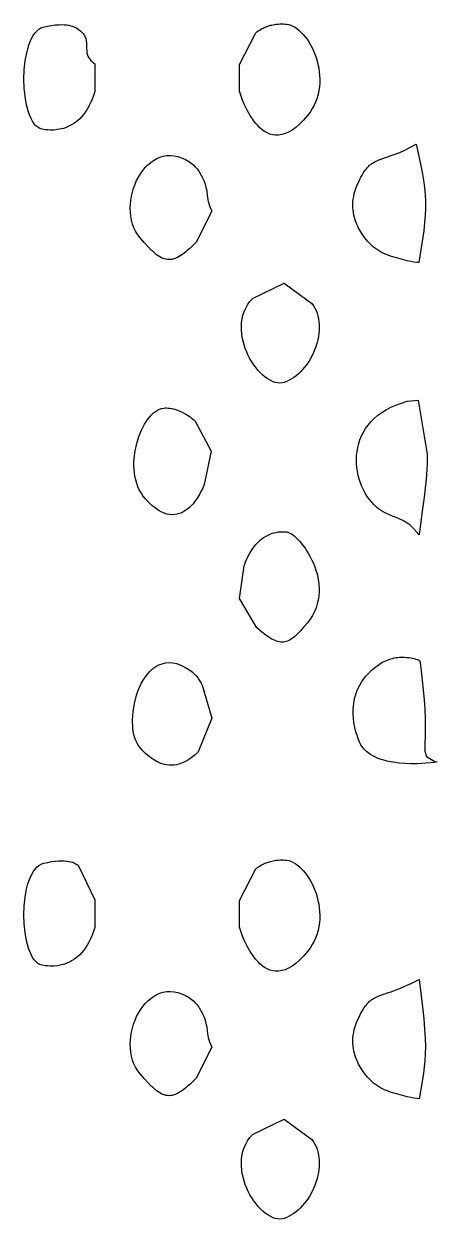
# Model space of a CAD drawing. Header units: millimetres. Extents: x 73 to 173, y -160 to -92.
# Drawn here: x 156.481 to 157.154, y -138.327 to -136.378 of the extents above; entities that cross this region are included whole.
import ezdxf

# ---------------------------------------------------------------- set-up
doc = ezdxf.new("R2010")
doc.units = ezdxf.units.MM
doc.layers.add('F.Silkscreen', color=41, linetype='CONTINUOUS', true_color=0xf2eda1)

msp = doc.modelspace()

# ---------------------------------------------------------------- linework, layer by layer
at = {"layer": 'F.Silkscreen', "linetype": 'CONTINUOUS'}
for p, q in [((156.526128, -136.380772), (156.53202, -136.380009)), ((156.53202, -136.380009), (156.537408, -136.379587)), ((156.537408, -136.379587), (156.542298, -136.379462)), ((156.542298, -136.379462), (156.54672, -136.37959)), ((156.54672, -136.37959), (156.550681, -136.37996)), ((156.550681, -136.37996), (156.554222, -136.380505)), ((156.554222, -136.380505), (156.557344, -136.381193)), ((156.88062, -136.381092), (156.882554, -136.380542)), ((156.882554, -136.380542), (156.884564, -136.380053)), ((156.884564, -136.380053), (156.886663, -136.37959)), ((156.886663, -136.37959), (156.888822, -136.379204)), ((156.888822, -136.379204), (156.891077, -136.378867)), ((156.891077, -136.378867), (156.893393, -136.3786)), ((156.893393, -136.3786), (156.895791, -136.378409)), ((156.895791, -136.378409), (156.898276, -136.378286)), ((156.898276, -136.378286), (156.900826, -136.378248)), ((156.900826, -136.378248), (156.903456, -136.378298)), ((156.903456, -136.378298), (156.90616, -136.378441)), ((156.90616, -136.378441), (156.908947, -136.378685)), ((156.908947, -136.378685), (156.912315, -136.379275)), ((156.912315, -136.379275), (156.91571, -136.380342)), ((156.91571, -136.380342), (156.91913, -136.381854)), ((156.493483, -136.402061), (156.49606, -136.397416)), ((156.49606, -136.397416), (156.498882, -136.393324)), ((156.498882, -136.393324), (156.501952, -136.389835)), ((156.501952, -136.389835), (156.505283, -136.387003)), ((156.505283, -136.387003), (156.508864, -136.384868)), ((156.508864, -136.384868), (156.512697, -136.3835)), ((156.512697, -136.3835), (156.519693, -136.38193)), ((156.519693, -136.38193), (156.526128, -136.380772)), ((156.557344, -136.381193), (156.560078, -136.381994)), ((156.560078, -136.381994), (156.562438, -136.382856)), ((156.562438, -136.382856), (156.564453, -136.383737)), ((156.564453, -136.383737), (156.567507, -136.385415)), ((156.567507, -136.385415), (156.569415, -136.38672)), ((156.569415, -136.38672), (156.571821, -136.388533)), ((156.571821, -136.388533), (156.573934, -136.390351)), ((156.573934, -136.390351), (156.575748, -136.392148)), ((156.575748, -136.392148), (156.577324, -136.393942)), ((156.577324, -136.393942), (156.578643, -136.395729)), ((156.578643, -136.395729), (156.579748, -136.39751)), ((156.579748, -136.39751), (156.580654, -136.399287)), ((156.580654, -136.399287), (156.581382, -136.401055)), ((156.832073, -136.444312), (156.85856, -136.392898)), ((156.85856, -136.392898), (156.860397, -136.391375)), ((156.860397, -136.391375), (156.861805, -136.390315)), ((156.861805, -136.390315), (156.863537, -136.389091)), ((156.863537, -136.389091), (156.865583, -136.387764)), ((156.865583, -136.387764), (156.86796, -136.386382)), ((156.86796, -136.386382), (156.87065, -136.384979)), ((156.87065, -136.384979), (156.872114, -136.384279)), ((156.872114, -136.384279), (156.873651, -136.383596)), ((156.873651, -136.383596), (156.875274, -136.382933)), ((156.875274, -136.382933), (156.876976, -136.382289)), ((156.876976, -136.382289), (156.878754, -136.381674)), ((156.878754, -136.381674), (156.88062, -136.381092)), ((156.91913, -136.381854), (156.922543, -136.383802)), ((156.922543, -136.383802), (156.925948, -136.386164)), ((156.925948, -136.386164), (156.929299, -136.388915)), ((156.929299, -136.388915), (156.932587, -136.392026)), ((156.932587, -136.392026), (156.935812, -136.395494)), ((156.935812, -136.395494), (156.938932, -136.399276)), ((156.938932, -136.399276), (156.941948, -136.40337)), ((156.485655, -136.425152), (156.487244, -136.418805)), ((156.487244, -136.418805), (156.489082, -136.412802)), ((156.489082, -136.412802), (156.491158, -136.407206)), ((156.491158, -136.407206), (156.493483, -136.402061)), ((156.581382, -136.401055), (156.58194, -136.402819)), ((156.58194, -136.402819), (156.582366, -136.404577)), ((156.582366, -136.404577), (156.582676, -136.406336)), ((156.582676, -136.406336), (156.582878, -136.408087)), ((156.582878, -136.408087), (156.583064, -136.411584)), ((156.583064, -136.411584), (156.583089, -136.41507)), ((156.583089, -136.41507), (156.58311, -136.418559)), ((156.58311, -136.418559), (156.583282, -136.422044)), ((156.941948, -136.40337), (156.944828, -136.407742)), ((156.944828, -136.407742), (156.947568, -136.412388)), ((156.947568, -136.412388), (156.950129, -136.417266)), ((156.950129, -136.417266), (156.952514, -136.422356)), ((156.481745, -136.453009), (156.483219, -136.438685)), ((156.483219, -136.438685), (156.485655, -136.425152)), ((156.583282, -136.422044), (156.583481, -136.423796)), ((156.583481, -136.423796), (156.583769, -136.425534)), ((156.583769, -136.425534), (156.584189, -136.427299)), ((156.584189, -136.427299), (156.584734, -136.429051)), ((156.584734, -136.429051), (156.585449, -136.430807)), ((156.585449, -136.430807), (156.586337, -136.432569)), ((156.586337, -136.432569), (156.58743, -136.434343)), ((156.58743, -136.434343), (156.588739, -136.436119)), ((156.588739, -136.436119), (156.590277, -136.437898)), ((156.590277, -136.437898), (156.592078, -136.439687)), ((156.952514, -136.422356), (156.954694, -136.427654)), ((156.954694, -136.427654), (156.956656, -136.43312)), ((156.956656, -136.43312), (156.958366, -136.438748)), ((156.958366, -136.438748), (156.959826, -136.444504)), ((156.481233, -136.467703), (156.481745, -136.453009)), ((156.592078, -136.439687), (156.594163, -136.44148)), ((156.594163, -136.44148), (156.596536, -136.443285)), ((156.596536, -136.443285), (156.596486, -136.488224)), ((156.831982, -136.488077), (156.832073, -136.444312)), ((156.959826, -136.444504), (156.961014, -136.450386)), ((156.961014, -136.450386), (156.961899, -136.456347)), ((156.961899, -136.456347), (156.962483, -136.46239)), ((156.48168, -136.482365), (156.481233, -136.467703)), ((156.962616, -136.474583), (156.962154, -136.480707)), ((156.962483, -136.46239), (156.962722, -136.468468)), ((156.962722, -136.468468), (156.962616, -136.474583)), ((156.483066, -136.496584), (156.48168, -136.482365)), ((156.485395, -136.509963), (156.483066, -136.496584)), ((156.594382, -136.494945), (156.592095, -136.501186)), ((156.596486, -136.488224), (156.594382, -136.494945)), ((156.834608, -136.495966), (156.831982, -136.488077)), ((156.837113, -136.502597), (156.834608, -136.495966)), ((156.960026, -136.492883), (156.958353, -136.498898)), ((156.96129, -136.486815), (156.960026, -136.492883)), ((156.962154, -136.480707), (156.96129, -136.486815)), ((156.4869, -136.516206), (156.485395, -136.509963)), ((156.488642, -136.522085), (156.4869, -136.516206)), ((156.587005, -136.512278), (156.584242, -136.517177)), ((156.589629, -136.506954), (156.587005, -136.512278)), ((156.592095, -136.501186), (156.589629, -136.506954)), ((156.840419, -136.510395), (156.837113, -136.502597)), ((156.844527, -136.518916), (156.840419, -136.510395)), ((156.950591, -136.516384), (156.94705, -136.521953)), ((156.953645, -136.510671), (156.950591, -136.516384)), ((156.95623, -136.504827), (156.953645, -136.510671)), ((156.958353, -136.498898), (156.95623, -136.504827)), ((156.490607, -136.527546), (156.488642, -136.522085)), ((156.492813, -136.532535), (156.490607, -136.527546)), ((156.495238, -136.537016), (156.492813, -136.532535)), ((156.568797, -136.535796), (156.56549, -136.538466)), ((156.572049, -136.532795), (156.568797, -136.535796)), ((156.575244, -136.529452), (156.572049, -136.532795)), ((156.578342, -136.525746), (156.575244, -136.529452)), ((156.581353, -136.52166), (156.578342, -136.525746)), ((156.584242, -136.517177), (156.581353, -136.52166)), ((156.849431, -136.527684), (156.844527, -136.518916)), ((156.855144, -136.536247), (156.849431, -136.527684)), ((156.858304, -136.540295), (156.855144, -136.536247)), ((156.936366, -136.535023), (156.929955, -136.54154)), ((156.942972, -136.527363), (156.936366, -136.535023)), ((156.94705, -136.521953), (156.942972, -136.527363)), ((156.497887, -136.540938), (156.495238, -136.537016)), ((156.500775, -136.544214), (156.497887, -136.540938)), ((156.503877, -136.546835), (156.500775, -136.544214)), ((156.507203, -136.548737), (156.503877, -136.546835)), ((156.510751, -136.54985), (156.507203, -136.548737)), ((156.515938, -136.550727), (156.510751, -136.54985)), ((156.519904, -136.551159), (156.515938, -136.550727)), ((156.524636, -136.551378), (156.519904, -136.551159)), ((156.529999, -136.551269), (156.524636, -136.551378)), ((156.535886, -136.550688), (156.529999, -136.551269)), ((156.542162, -136.549485), (156.535886, -136.550688)), ((156.545411, -136.548616), (156.542162, -136.549485)), ((156.548712, -136.54754), (156.545411, -136.548616)), ((156.552046, -136.546242), (156.548712, -136.54754)), ((156.55541, -136.5447), (156.552046, -136.546242)), ((156.558783, -136.542907), (156.55541, -136.5447)), ((156.562152, -136.540831), (156.558783, -136.542907)), ((156.56549, -136.538466), (156.562152, -136.540831)), ((156.86166, -136.544127), (156.858304, -136.540295)), ((156.865222, -136.547666), (156.86166, -136.544127)), ((156.868984, -136.55087), (156.865222, -136.547666)), ((156.872952, -136.553668), (156.868984, -136.55087)), ((156.877119, -136.556015), (156.872952, -136.553668)), ((156.881487, -136.557837), (156.877119, -136.556015)), ((156.911966, -136.554731), (156.906377, -136.557212)), ((156.917758, -136.551337), (156.911966, -136.554731)), ((156.923754, -136.546956), (156.917758, -136.551337)), ((156.929955, -136.54154), (156.923754, -136.546956)), ((156.886056, -136.559093), (156.881487, -136.557837)), ((156.89083, -136.559715), (156.886056, -136.559093)), ((156.895811, -136.559647), (156.89083, -136.559715)), ((156.90099, -136.558836), (156.895811, -136.559647)), ((156.906377, -136.557212), (156.90099, -136.558836)), ((157.101159, -136.584326), (157.119859, -136.574359)), ((157.119859, -136.574359), (157.123069, -136.589145)), ((156.702591, -136.595653), (156.708053, -136.593995)), ((156.708053, -136.593995), (156.713713, -136.593)), ((156.713713, -136.593), (156.719529, -136.592709)), ((156.719529, -136.592709), (156.725516, -136.593163)), ((156.725516, -136.593163), (156.731647, -136.594406)), ((156.731647, -136.594406), (156.737897, -136.59649)), ((157.07288, -136.595124), (157.078962, -136.593088)), ((157.078962, -136.593088), (157.085662, -136.590686)), ((157.085662, -136.590686), (157.093037, -136.587818)), ((157.093037, -136.587818), (157.101159, -136.584326)), ((157.123069, -136.589145), (157.129227, -136.620047)), ((156.674722, -136.617296), (156.678705, -136.612511)), ((156.678705, -136.612511), (156.682966, -136.608145)), ((156.682966, -136.608145), (156.687511, -136.604236)), ((156.687511, -136.604236), (156.6923, -136.600825)), ((156.6923, -136.600825), (156.697341, -136.597952)), ((156.697341, -136.597952), (156.702591, -136.595653)), ((156.737897, -136.59649), (156.744262, -136.599446)), ((156.744262, -136.599446), (156.750719, -136.603315)), ((156.750719, -136.603315), (156.753177, -136.605062)), ((156.753177, -136.605062), (156.755465, -136.606917)), ((156.755465, -136.606917), (156.757589, -136.608833)), ((156.757589, -136.608833), (156.759559, -136.610803)), ((156.759559, -136.610803), (156.761362, -136.612784)), ((156.761362, -136.612784), (156.763027, -136.614777)), ((157.03678, -136.616688), (157.038523, -136.61442)), ((157.038523, -136.61442), (157.040256, -136.612365)), ((157.040256, -136.612365), (157.042016, -136.610498)), ((157.042016, -136.610498), (157.043808, -136.608801)), ((157.043808, -136.608801), (157.045626, -136.607269)), ((157.045626, -136.607269), (157.047479, -136.605871)), ((157.047479, -136.605871), (157.049391, -136.604595)), ((157.049391, -136.604595), (157.05135, -136.60344)), ((157.05135, -136.60344), (157.05337, -136.602363)), ((157.05337, -136.602363), (157.057652, -136.600434)), ((157.057652, -136.600434), (157.062287, -136.598671)), ((157.062287, -136.598671), (157.07288, -136.595124)), ((156.661964, -136.639761), (156.664634, -136.633734)), ((156.664634, -136.633734), (156.66766, -136.627942)), ((156.66766, -136.627942), (156.671034, -136.622459)), ((156.671034, -136.622459), (156.674722, -136.617296)), ((156.763027, -136.614777), (156.764528, -136.616725)), ((156.764528, -136.616725), (156.765894, -136.618619)), ((156.765894, -136.618619), (156.767105, -136.620441)), ((156.767105, -136.620441), (156.76817, -136.622169)), ((156.76817, -136.622169), (156.769894, -136.625211)), ((156.769894, -136.625211), (156.771079, -136.627542)), ((156.771079, -136.627542), (156.771761, -136.628975)), ((156.771761, -136.628975), (156.773767, -136.633661)), ((156.773767, -136.633661), (156.775362, -136.637843)), ((157.026085, -136.635518), (157.027945, -136.631676)), ((157.027945, -136.631676), (157.029752, -136.628134)), ((157.029752, -136.628134), (157.031536, -136.624876)), ((157.031536, -136.624876), (157.033307, -136.621898)), ((157.033307, -136.621898), (157.035049, -136.619174)), ((157.035049, -136.619174), (157.03678, -136.616688)), ((157.129227, -136.620047), (157.131425, -136.633157)), ((157.131425, -136.633157), (157.133075, -136.645244)), ((156.656191, -136.658939), (156.657721, -136.652406)), ((156.657721, -136.652406), (156.659652, -136.645994)), ((156.659652, -136.645994), (156.661964, -136.639761)), ((156.775362, -136.637843), (156.776583, -136.641598)), ((156.776583, -136.641598), (156.777501, -136.644977)), ((156.777501, -136.644977), (156.778187, -136.648064)), ((156.778187, -136.648064), (156.778678, -136.650936)), ((156.778678, -136.650936), (156.779373, -136.656315)), ((157.018978, -136.654622), (157.020357, -136.649729)), ((157.020357, -136.649729), (157.022084, -136.64475)), ((157.022084, -136.64475), (157.024185, -136.639686)), ((157.024185, -136.639686), (157.026085, -136.635518)), ((157.133075, -136.645244), (157.134181, -136.656629)), ((156.654155, -136.678853), (156.654383, -136.6722)), ((156.654383, -136.6722), (156.655074, -136.665549)), ((156.655074, -136.665549), (156.656191, -136.658939)), ((156.779373, -136.656315), (156.780047, -136.661673)), ((156.780047, -136.661673), (156.780531, -136.664525)), ((156.780531, -136.664525), (156.781197, -136.667592)), ((156.781197, -136.667592), (156.782098, -136.67094)), ((156.782098, -136.67094), (156.783309, -136.67464)), ((157.016599, -136.673169), (157.016757, -136.668688)), ((157.016757, -136.668688), (157.017207, -136.664107)), ((157.017207, -136.664107), (157.017934, -136.659414)), ((157.017934, -136.659414), (157.018978, -136.654622)), ((157.134181, -136.656629), (157.134721, -136.666927)), ((157.134721, -136.666927), (157.134762, -136.668364)), ((157.134762, -136.668364), (157.134805, -136.677998)), ((156.65438, -136.685469), (156.654155, -136.678853)), ((156.655078, -136.691991), (156.65438, -136.685469)), ((156.656274, -136.698392), (156.655078, -136.691991)), ((156.786843, -136.683397), (156.761678, -136.734081)), ((156.783309, -136.67464), (156.784866, -136.678773)), ((156.784866, -136.678773), (156.786843, -136.683397)), ((157.016677, -136.677526), (157.016599, -136.673169)), ((157.017016, -136.681776), (157.016677, -136.677526)), ((157.017565, -136.685907), (157.017016, -136.681776)), ((157.018309, -136.689912), (157.017565, -136.685907)), ((157.019245, -136.693801), (157.018309, -136.689912)), ((157.134347, -136.690058), (157.133366, -136.702272)), ((157.134781, -136.67935), (157.134347, -136.690058)), ((157.134805, -136.677998), (157.134781, -136.67935)), ((156.657989, -136.704636), (156.656274, -136.698392)), ((156.660222, -136.71066), (156.657989, -136.704636)), ((156.662997, -136.716434), (156.660222, -136.71066)), ((157.020332, -136.697565), (157.019245, -136.693801)), ((157.021578, -136.701173), (157.020332, -136.697565)), ((157.022944, -136.704658), (157.021578, -136.701173)), ((157.024416, -136.708004), (157.022944, -136.704658)), ((157.025982, -136.711206), (157.024416, -136.708004)), ((157.027613, -136.71426), (157.025982, -136.711206)), ((157.133366, -136.702272), (157.1319, -136.715434)), ((156.666335, -136.721918), (156.662997, -136.716434)), ((156.670246, -136.727069), (156.666335, -136.721918)), ((156.676945, -136.734845), (156.670246, -136.727069)), ((157.029293, -136.71716), (157.027613, -136.71426)), ((157.031011, -136.719919), (157.029293, -136.71716)), ((157.034469, -136.724939), (157.031011, -136.719919)), ((157.037839, -136.729314), (157.034469, -136.724939)), ((157.040959, -136.732996), (157.037839, -136.729314)), ((157.1319, -136.715434), (157.127448, -136.746654)), ((156.68318, -136.74167), (156.676945, -136.734845)), ((156.689014, -136.747568), (156.68318, -136.74167)), ((156.691804, -136.750148), (156.689014, -136.747568)), ((156.694516, -136.752496), (156.691804, -136.750148)), ((156.744483, -136.750111), (156.741415, -136.752521)), ((156.74767, -136.747437), (156.744483, -136.750111)), ((156.750961, -136.744491), (156.74767, -136.747437)), ((156.754397, -136.74129), (156.750961, -136.744491)), ((156.761678, -136.734081), (156.754397, -136.74129)), ((157.043697, -136.735946), (157.040959, -136.732996)), ((157.047411, -136.73963), (157.043697, -136.735946)), ((157.050328, -136.742231), (157.047411, -136.73963)), ((157.053394, -136.74463), (157.050328, -136.742231)), ((157.056596, -136.746835), (157.053394, -136.74463)), ((157.059938, -136.748864), (157.056596, -136.746835)), ((157.063377, -136.750738), (157.059938, -136.748864)), ((157.066929, -136.75247), (157.063377, -136.750738)), ((157.127448, -136.746654), (157.124089, -136.767545)), ((156.697173, -136.754604), (156.694516, -136.752496)), ((156.699774, -136.756474), (156.697173, -136.754604)), ((156.702317, -136.758097), (156.699774, -136.756474)), ((156.704845, -136.759469), (156.702317, -136.758097)), ((156.707334, -136.760602), (156.704845, -136.759469)), ((156.709805, -136.761489), (156.707334, -136.760602)), ((156.712273, -136.762133), (156.709805, -136.761489)), ((156.714739, -136.762525), (156.712273, -136.762133)), ((156.717213, -136.762676), (156.714739, -136.762525)), ((156.719705, -136.762556), (156.717213, -136.762676)), ((156.722227, -136.762199), (156.719705, -136.762556)), ((156.724782, -136.761584), (156.722227, -136.762199)), ((156.727384, -136.760717), (156.724782, -136.761584)), ((156.730044, -136.759596), (156.727384, -136.760717)), ((156.732769, -136.758212), (156.730044, -136.759596)), ((156.735563, -136.756572), (156.732769, -136.758212)), ((156.738439, -136.754683), (156.735563, -136.756572)), ((156.741415, -136.752521), (156.738439, -136.754683)), ((157.070559, -136.754053), (157.066929, -136.75247)), ((157.074259, -136.755516), (157.070559, -136.754053)), ((157.078034, -136.756875), (157.074259, -136.755516)), ((157.081843, -136.758128), (157.078034, -136.756875)), ((157.089565, -136.760409), (157.081843, -136.758128)), ((157.09731, -136.76245), (157.089565, -136.760409)), ((157.105, -136.764362), (157.09731, -136.76245)), ((157.110821, -136.76569), (157.105, -136.764362)), ((157.115984, -136.766629), (157.110821, -136.76569)), ((157.120582, -136.767248), (157.115984, -136.766629)), ((157.124089, -136.767545), (157.120582, -136.767248)), ((156.853298, -136.826049), (156.904709, -136.800826)), ((156.904709, -136.800826), (156.949653, -136.833981)), ((156.848959, -136.831107), (156.853298, -136.826049)), ((156.83774, -136.853373), (156.839672, -136.847565)), ((156.839672, -136.847565), (156.842166, -136.841893)), ((156.842166, -136.841893), (156.845254, -136.836405)), ((156.845254, -136.836405), (156.848959, -136.831107)), ((156.949653, -136.833981), (156.952321, -136.837726)), ((156.952321, -136.837726), (156.954649, -136.841651)), ((156.954649, -136.841651), (156.956628, -136.84577)), ((156.956628, -136.84577), (156.958282, -136.85004)), ((156.835064, -136.871412), (156.835458, -136.865324)), ((156.835458, -136.865324), (156.836345, -136.859311)), ((156.836345, -136.859311), (156.83774, -136.853373)), ((156.958282, -136.85004), (156.959598, -136.854461)), ((156.959598, -136.854461), (156.96061, -136.859001)), ((156.96061, -136.859001), (156.961302, -136.86367)), ((156.961302, -136.86367), (156.961703, -136.8684)), ((156.835125, -136.877527), (156.835064, -136.871412)), ((156.835623, -136.883651), (156.835125, -136.877527)), ((156.836526, -136.889738), (156.835623, -136.883651)), ((156.961194, -136.882981), (156.960485, -136.887907)), ((156.961642, -136.878078), (156.961194, -136.882981)), ((156.961816, -136.873216), (156.961642, -136.878078)), ((156.961703, -136.8684), (156.961816, -136.873216)), ((156.837814, -136.895789), (156.836526, -136.889738)), ((156.839473, -136.901757), (156.837814, -136.895789)), ((156.841454, -136.907618), (156.839473, -136.901757)), ((156.956885, -136.902607), (156.955214, -136.90743)), ((156.958319, -136.897739), (156.956885, -136.902607)), ((156.959531, -136.892837), (156.958319, -136.897739)), ((156.960485, -136.887907), (156.959531, -136.892837)), ((156.843741, -136.913347), (156.841454, -136.907618)), ((156.846318, -136.918906), (156.843741, -136.913347)), ((156.849145, -136.924282), (156.846318, -136.918906)), ((156.852203, -136.929436), (156.849145, -136.924282)), ((156.946455, -136.925824), (156.943778, -136.930111)), ((156.95123, -136.916836), (156.946455, -136.925824)), ((156.955214, -136.90743), (156.95123, -136.916836)), ((156.855474, -136.934338), (156.852203, -136.929436)), ((156.85892, -136.938961), (156.855474, -136.934338)), ((156.862524, -136.94329), (156.85892, -136.938961)), ((156.866239, -136.947279), (156.862524, -136.94329)), ((156.931459, -136.945482), (156.928014, -136.948796)), ((156.934768, -136.941942), (156.931459, -136.945482)), ((156.937927, -136.938185), (156.934768, -136.941942)), ((156.940931, -136.934237), (156.937927, -136.938185)), ((156.943778, -136.930111), (156.940931, -136.934237)), ((156.870071, -136.950912), (156.866239, -136.947279)), ((156.873977, -136.954161), (156.870071, -136.950912)), ((156.877941, -136.956992), (156.873977, -136.954161)), ((156.881926, -136.959379), (156.877941, -136.956992)), ((156.885911, -136.9613), (156.881926, -136.959379)), ((156.889873, -136.962705), (156.885911, -136.9613)), ((156.893787, -136.963591), (156.889873, -136.962705)), ((156.89762, -136.963923), (156.893787, -136.963591)), ((156.901346, -136.963667), (156.89762, -136.963923)), ((156.904951, -136.962797), (156.901346, -136.963667)), ((156.909032, -136.961255), (156.904951, -136.962797)), ((156.91303, -136.959363), (156.909032, -136.961255)), ((156.916939, -136.95716), (156.91303, -136.959363)), ((156.920747, -136.954648), (156.916939, -136.95716)), ((156.924439, -136.951852), (156.920747, -136.954648)), ((156.928014, -136.948796), (156.924439, -136.951852)), ((157.07067, -137.007389), (157.078321, -137.003366)), ((157.078321, -137.003366), (157.086613, -136.999714)), ((157.086613, -136.999714), (157.095565, -136.996482)), ((157.095565, -136.996482), (157.105198, -136.99367)), ((157.105198, -136.99367), (157.123089, -136.991915)), ((157.123089, -136.991915), (157.137107, -137.076456)), ((156.67741, -137.030964), (156.682946, -137.022521)), ((156.682946, -137.022521), (156.685893, -137.018806)), ((156.685893, -137.018806), (156.688949, -137.015461)), ((156.688949, -137.015461), (156.692103, -137.012509)), ((156.692103, -137.012509), (156.695329, -137.009985)), ((156.695329, -137.009985), (156.698626, -137.00791)), ((156.698626, -137.00791), (156.701961, -137.006307)), ((156.701961, -137.006307), (156.705347, -137.005224)), ((156.705347, -137.005224), (156.708751, -137.004672)), ((156.708751, -137.004672), (156.711114, -137.004532)), ((156.711114, -137.004532), (156.713463, -137.004526)), ((156.713463, -137.004526), (156.715786, -137.004638)), ((156.715786, -137.004638), (156.718075, -137.004856)), ((156.718075, -137.004856), (156.720348, -137.005175)), ((156.720348, -137.005175), (156.722582, -137.005592)), ((156.722582, -137.005592), (156.726946, -137.00667)), ((156.726946, -137.00667), (156.731134, -137.008055)), ((156.731134, -137.008055), (156.735148, -137.009668)), ((156.735148, -137.009668), (156.738942, -137.011459)), ((156.738942, -137.011459), (156.74251, -137.013368)), ((156.74251, -137.013368), (156.745816, -137.015318)), ((156.745816, -137.015318), (156.748839, -137.017289)), ((156.748839, -137.017289), (156.751555, -137.019204)), ((156.751555, -137.019204), (156.753946, -137.020991)), ((156.753946, -137.020991), (156.757635, -137.023999)), ((157.046173, -137.026752), (157.051415, -137.02147)), ((157.051415, -137.02147), (157.057226, -137.016464)), ((157.057226, -137.016464), (157.063635, -137.011763)), ((157.063635, -137.011763), (157.07067, -137.007389)), ((156.668182, -137.051101), (156.672448, -137.040565)), ((156.672448, -137.040565), (156.67741, -137.030964)), ((156.757635, -137.023999), (156.759723, -137.025852)), ((156.759723, -137.025852), (156.786059, -137.074877)), ((157.03381, -137.043949), (157.037397, -137.038011)), ((157.037397, -137.038011), (157.041511, -137.032275)), ((157.041511, -137.032275), (157.046173, -137.026752)), ((156.662143, -137.074124), (156.664717, -137.062355)), ((156.664717, -137.062355), (156.668182, -137.051101)), ((157.024531, -137.069103), (157.026134, -137.062653)), ((157.026134, -137.062653), (157.028194, -137.056295)), ((157.028194, -137.056295), (157.03075, -137.050055)), ((157.03075, -137.050055), (157.03381, -137.043949)), ((156.660598, -137.086173), (156.662143, -137.074124)), ((156.786059, -137.074877), (156.774723, -137.129113)), ((157.022452, -137.088709), (157.02272, -137.082159)), ((157.02272, -137.082159), (157.023403, -137.075609)), ((157.023403, -137.075609), (157.024531, -137.069103)), ((157.137107, -137.076456), (157.137445, -137.079369)), ((157.137445, -137.079369), (157.137624, -137.082063)), ((157.137624, -137.082063), (157.137714, -137.085466)), ((156.660162, -137.098299), (156.660233, -137.092241)), ((156.6604, -137.104322), (156.660162, -137.098299)), ((156.660233, -137.092241), (156.660598, -137.086173)), ((157.022608, -137.095239), (157.022452, -137.088709)), ((157.023158, -137.101728), (157.022608, -137.095239)), ((157.02409, -137.108143), (157.023158, -137.101728)), ((157.137493, -137.096455), (157.137042, -137.104336)), ((157.137695, -137.090191), (157.137493, -137.096455)), ((157.137714, -137.085466), (157.137695, -137.090191)), ((156.660955, -137.110275), (156.6604, -137.104322)), ((156.661842, -137.116125), (156.660955, -137.110275)), ((156.663076, -137.121878), (156.661842, -137.116125)), ((157.025393, -137.114468), (157.02409, -137.108143)), ((157.027039, -137.120669), (157.025393, -137.114468)), ((157.029038, -137.126715), (157.027039, -137.120669)), ((157.13629, -137.114026), (157.13517, -137.125726)), ((157.137042, -137.104336), (157.13629, -137.114026)), ((156.664671, -137.127479), (156.663076, -137.121878)), ((156.666641, -137.132899), (156.664671, -137.127479)), ((156.668993, -137.138123), (156.666641, -137.132899)), ((156.671753, -137.14313), (156.668993, -137.138123)), ((156.769903, -137.139792), (156.766898, -137.145372)), ((156.772207, -137.135002), (156.769903, -137.139792)), ((156.774723, -137.129113), (156.772207, -137.135002)), ((157.031348, -137.132583), (157.029038, -137.126715)), ((157.033964, -137.138246), (157.031348, -137.132583)), ((157.036871, -137.14368), (157.033964, -137.138246)), ((157.13517, -137.125726), (157.132492, -137.150027)), ((156.67492, -137.147867), (156.671753, -137.14313)), ((156.678516, -137.152332), (156.67492, -137.147867)), ((156.684075, -137.158252), (156.678516, -137.152332)), ((156.689456, -137.163316), (156.684075, -137.158252)), ((156.758825, -137.157552), (156.756384, -137.160583)), ((156.763207, -137.151398), (156.758825, -137.157552)), ((156.766898, -137.145372), (156.763207, -137.151398)), ((157.040058, -137.148867), (157.036871, -137.14368)), ((157.043501, -137.153762), (157.040058, -137.148867)), ((157.047196, -137.158355), (157.043501, -137.153762)), ((157.051108, -137.162605), (157.047196, -137.158355)), ((157.132492, -137.150027), (157.130185, -137.169043)), ((156.694698, -137.16758), (156.689456, -137.163316)), ((156.699774, -137.171092), (156.694698, -137.16758)), ((156.704679, -137.173872), (156.699774, -137.171092)), ((156.709443, -137.175986), (156.704679, -137.173872)), ((156.714036, -137.177457), (156.709443, -137.175986)), ((156.718463, -137.178326), (156.714036, -137.177457)), ((156.722736, -137.178642), (156.718463, -137.178326)), ((156.726847, -137.178454), (156.722736, -137.178642)), ((156.73079, -137.177795), (156.726847, -137.178454)), ((156.734567, -137.176704), (156.73079, -137.177795)), ((156.738188, -137.175219), (156.734567, -137.176704)), ((156.741628, -137.173399), (156.738188, -137.175219)), ((156.744915, -137.171284), (156.741628, -137.173399)), ((156.748036, -137.168889), (156.744915, -137.171284)), ((156.750987, -137.166282), (156.748036, -137.168889)), ((156.753771, -137.16349), (156.750987, -137.166282)), ((156.756384, -137.160583), (156.753771, -137.16349)), ((157.055244, -137.166498), (157.051108, -137.162605)), ((157.058242, -137.168914), (157.055244, -137.166498)), ((157.061395, -137.171092), (157.058242, -137.168914)), ((157.064689, -137.173088), (157.061395, -137.171092)), ((157.068102, -137.174904), (157.064689, -137.173088)), ((157.071596, -137.176596), (157.068102, -137.174904)), ((157.075156, -137.178194), (157.071596, -137.176596)), ((157.082416, -137.181204), (157.075156, -137.178194)), ((157.130185, -137.169043), (157.126184, -137.198405)), ((157.089666, -137.184209), (157.082416, -137.181204)), ((157.093249, -137.185788), (157.089666, -137.184209)), ((157.096758, -137.187458), (157.093249, -137.185788)), ((157.100184, -137.189262), (157.096758, -137.187458)), ((157.103502, -137.191219), (157.100184, -137.189262)), ((157.106688, -137.193386), (157.103502, -137.191219)), ((157.109722, -137.195755), (157.106688, -137.193386)), ((157.111811, -137.197592), (157.109722, -137.195755)), ((157.114049, -137.199816), (157.111811, -137.197592)), ((157.126175, -137.198476), (157.124484, -137.211194)), ((157.126184, -137.198405), (157.126175, -137.198476)), ((156.865796, -137.220209), (156.868494, -137.218011)), ((156.868494, -137.218011), (156.871347, -137.215937)), ((156.871347, -137.215937), (156.874346, -137.214024)), ((156.874346, -137.214024), (156.877507, -137.212271)), ((156.877507, -137.212271), (156.880828, -137.210712)), ((156.880828, -137.210712), (156.884323, -137.209365)), ((156.884323, -137.209365), (156.887972, -137.208228)), ((156.887972, -137.208228), (156.8918, -137.207352)), ((156.8918, -137.207352), (156.895791, -137.206729)), ((156.895791, -137.206729), (156.899961, -137.206406)), ((156.899961, -137.206406), (156.904316, -137.206374)), ((156.904316, -137.206374), (156.908851, -137.206667)), ((156.908851, -137.206667), (156.910842, -137.207087)), ((156.910842, -137.207087), (156.913079, -137.207958)), ((156.913079, -137.207958), (156.91551, -137.209269)), ((156.91551, -137.209269), (156.918121, -137.211004)), ((156.918121, -137.211004), (156.920878, -137.213141)), ((156.920878, -137.213141), (156.923752, -137.215658)), ((156.923752, -137.215658), (156.926709, -137.218534)), ((156.926709, -137.218534), (156.929722, -137.221769)), ((157.122328, -137.208824), (157.114049, -137.199816)), ((157.124484, -137.211194), (157.122328, -137.208824)), ((156.849369, -137.240162), (156.852657, -137.235041)), ((156.852657, -137.235041), (156.85649, -137.229914)), ((156.85649, -137.229914), (156.858601, -137.227386)), ((156.858601, -137.227386), (156.860854, -137.224913)), ((156.860854, -137.224913), (156.863247, -137.222508)), ((156.863247, -137.222508), (156.865796, -137.220209)), ((156.929722, -137.221769), (156.932767, -137.225318)), ((156.932767, -137.225318), (156.935808, -137.229185)), ((156.935808, -137.229185), (156.938811, -137.23334)), ((156.938811, -137.23334), (156.941758, -137.237764)), ((156.941758, -137.237764), (156.944615, -137.242438)), ((156.839426, -137.261921), (156.841036, -137.257403)), ((156.841036, -137.257403), (156.842433, -137.253884)), ((156.842433, -137.253884), (156.844281, -137.249743)), ((156.844281, -137.249743), (156.846586, -137.245122)), ((156.846586, -137.245122), (156.849369, -137.240162)), ((156.944615, -137.242438), (156.947351, -137.247354)), ((156.947351, -137.247354), (156.949946, -137.252485)), ((156.949946, -137.252485), (156.952357, -137.2578)), ((156.832117, -137.315375), (156.839426, -137.261921)), ((156.952357, -137.2578), (156.95455, -137.263308)), ((156.95455, -137.263308), (156.95652, -137.268973)), ((156.95652, -137.268973), (156.958213, -137.274771)), ((156.958213, -137.274771), (156.959619, -137.280692)), ((156.959619, -137.280692), (156.960689, -137.286725)), ((156.960689, -137.286725), (156.961413, -137.292848)), ((156.961413, -137.292848), (156.961744, -137.299031)), ((156.86021, -137.362944), (156.832117, -137.315375)), ((156.961141, -137.311519), (156.96015, -137.317785)), ((156.961659, -137.305255), (156.961141, -137.311519)), ((156.961744, -137.299031), (156.961659, -137.305255)), ((156.956622, -137.330293), (156.954037, -137.336489)), ((156.958647, -137.324055), (156.956622, -137.330293)), ((156.96015, -137.317785), (156.958647, -137.324055)), ((156.942586, -137.354618), (156.936744, -137.361641)), ((156.947047, -137.348672), (156.942586, -137.354618)), ((156.950843, -137.342625), (156.947047, -137.348672)), ((156.954037, -137.336489), (156.950843, -137.342625)), ((156.867152, -137.368766), (156.86021, -137.362944)), ((156.873531, -137.37377), (156.867152, -137.368766)), ((156.876524, -137.375961), (156.873531, -137.37377)), ((156.926235, -137.373041), (156.923822, -137.375339)), ((156.928731, -137.370522), (156.926235, -137.373041)), ((156.931311, -137.367784), (156.928731, -137.370522)), ((156.936744, -137.361641), (156.931311, -137.367784)), ((156.879403, -137.377934), (156.876524, -137.375961)), ((156.882175, -137.379711), (156.879403, -137.377934)), ((156.884845, -137.381273), (156.882175, -137.379711)), ((156.887427, -137.382633), (156.884845, -137.381273)), ((156.889932, -137.383773), (156.887427, -137.382633)), ((156.892357, -137.384711), (156.889932, -137.383773)), ((156.894724, -137.385441), (156.892357, -137.384711)), ((156.897035, -137.38594), (156.894724, -137.385441)), ((156.899302, -137.386242), (156.897035, -137.38594)), ((156.901535, -137.386335), (156.899302, -137.386242)), ((156.903739, -137.3862), (156.901535, -137.386335)), ((156.905922, -137.385855), (156.903739, -137.3862)), ((156.908095, -137.3853), (156.905922, -137.385855)), ((156.910274, -137.384533), (156.908095, -137.3853)), ((156.912465, -137.383536), (156.910274, -137.384533)), ((156.914662, -137.382335), (156.912465, -137.383536)), ((156.916888, -137.380916), (156.914662, -137.382335)), ((156.919153, -137.379276), (156.916888, -137.380916)), ((156.921458, -137.37742), (156.919153, -137.379276)), ((156.923822, -137.375339), (156.921458, -137.37742)), ((157.078334, -137.413641), (157.081147, -137.412853)), ((157.081147, -137.412853), (157.084, -137.412187)), ((157.084, -137.412187), (157.086857, -137.411636)), ((157.086857, -137.411636), (157.089735, -137.411219)), ((157.089735, -137.411219), (157.092615, -137.410933)), ((157.092615, -137.410933), (157.095478, -137.410785)), ((157.095478, -137.410785), (157.098351, -137.410765)), ((157.098351, -137.410765), (157.1012, -137.410894)), ((157.1012, -137.410894), (157.104692, -137.411199)), ((157.104692, -137.411199), (157.107959, -137.411582)), ((157.107959, -137.411582), (157.110996, -137.412045)), ((157.110996, -137.412045), (157.113827, -137.412576)), ((157.113827, -137.412576), (157.116467, -137.413164)), ((157.116467, -137.413164), (157.118938, -137.413827)), ((156.686779, -137.433419), (156.691158, -137.429487)), ((156.691158, -137.429487), (156.695827, -137.426157)), ((156.695827, -137.426157), (156.700781, -137.423454)), ((156.700781, -137.423454), (156.706027, -137.421449)), ((156.706027, -137.421449), (156.711553, -137.420177)), ((156.711553, -137.420177), (156.717355, -137.419717)), ((156.717355, -137.419717), (156.723418, -137.420103)), ((156.723418, -137.420103), (156.729764, -137.421396)), ((156.729764, -137.421396), (156.736371, -137.423646)), ((156.736371, -137.423646), (156.743248, -137.426914)), ((156.743248, -137.426914), (156.750379, -137.431252)), ((156.750379, -137.431252), (156.752789, -137.432974)), ((156.752789, -137.432974), (156.755032, -137.434801)), ((157.041933, -137.437317), (157.046625, -137.432694)), ((157.046625, -137.432694), (157.05184, -137.428185)), ((157.05184, -137.428185), (157.057574, -137.423799)), ((157.057574, -137.423799), (157.059933, -137.422189)), ((157.059933, -137.422189), (157.062363, -137.420669)), ((157.062363, -137.420669), (157.064884, -137.419244)), ((157.064884, -137.419244), (157.067466, -137.417921)), ((157.067466, -137.417921), (157.070106, -137.416679)), ((157.070106, -137.416679), (157.072803, -137.415564)), ((157.072803, -137.415564), (157.07555, -137.414546)), ((157.07555, -137.414546), (157.078334, -137.413641)), ((157.118938, -137.413827), (157.121249, -137.414529)), ((157.121249, -137.414529), (157.123421, -137.415274)), ((157.123421, -137.415274), (157.125302, -137.416042)), ((157.125302, -137.416042), (157.126008, -137.419563)), ((157.126008, -137.419563), (157.128948, -137.443359)), ((156.672248, -137.453887), (156.675426, -137.448167)), ((156.675426, -137.448167), (156.67891, -137.442813)), ((156.67891, -137.442813), (156.682697, -137.437871)), ((156.682697, -137.437871), (156.686779, -137.433419)), ((156.755032, -137.434801), (156.757131, -137.436704)), ((156.757131, -137.436704), (156.759076, -137.438654)), ((156.759076, -137.438654), (156.76088, -137.440632)), ((156.76088, -137.440632), (156.762531, -137.442604)), ((156.762531, -137.442604), (156.76403, -137.444554)), ((156.76403, -137.444554), (156.765393, -137.446453)), ((156.765393, -137.446453), (156.766607, -137.448268)), ((156.766607, -137.448268), (156.767687, -137.449992)), ((156.767687, -137.449992), (156.76943, -137.453018)), ((157.027762, -137.456599), (157.030653, -137.451682)), ((157.030653, -137.451682), (157.033964, -137.44683)), ((157.033964, -137.44683), (157.03771, -137.442028)), ((157.03771, -137.442028), (157.041933, -137.437317)), ((157.128948, -137.443359), (157.131283, -137.463879)), ((156.664581, -137.472759), (156.666828, -137.466239)), ((156.666828, -137.466239), (156.669373, -137.459935)), ((156.669373, -137.459935), (156.672248, -137.453887)), ((156.76943, -137.453018), (156.770636, -137.455345)), ((156.770636, -137.455345), (156.771313, -137.456759)), ((156.771313, -137.456759), (156.787034, -137.510557)), ((157.019954, -137.476395), (157.021394, -137.471452)), ((157.021394, -137.471452), (157.023151, -137.466491)), ((157.023151, -137.466491), (157.025267, -137.461535)), ((157.025267, -137.461535), (157.027762, -137.456599)), ((157.131283, -137.463879), (157.132852, -137.480726)), ((156.658845, -137.499851), (156.661068, -137.486213)), ((156.661068, -137.486213), (156.664581, -137.472759)), ((157.017114, -137.495725), (157.017436, -137.490991)), ((157.017436, -137.490991), (157.018002, -137.486184)), ((157.018002, -137.486184), (157.018837, -137.481312)), ((157.018837, -137.481312), (157.019954, -137.476395)), ((157.132852, -137.480726), (157.133777, -137.495599)), ((156.657963, -137.513266), (156.658845, -137.499851)), ((156.787034, -137.510557), (156.764837, -137.565079)), ((157.017008, -137.50036), (157.017114, -137.495725)), ((157.017111, -137.504905), (157.017008, -137.50036)), ((157.017377, -137.509313), (157.017111, -137.504905)), ((157.018374, -137.517713), (157.017377, -137.509313)), ((157.133777, -137.495599), (157.13421, -137.510421)), ((157.13421, -137.510421), (157.134268, -137.527265)), ((156.658447, -137.526024), (156.657963, -137.513266)), ((156.659208, -137.532012), (156.658447, -137.526024)), ((157.019815, -137.525434), (157.018374, -137.517713)), ((157.021533, -137.532352), (157.019815, -137.525434)), ((157.134268, -137.527265), (157.133921, -137.564338)), ((156.660322, -137.53768), (156.659208, -137.532012)), ((156.661787, -137.542969), (156.660322, -137.53768)), ((156.663609, -137.547825), (156.661787, -137.542969)), ((156.665801, -137.552201), (156.663609, -137.547825)), ((157.023345, -137.53835), (157.021533, -137.532352)), ((157.025081, -137.543293), (157.023345, -137.53835)), ((157.027587, -137.549552), (157.025081, -137.543293)), ((157.029615, -137.553636), (157.027587, -137.549552)), ((156.668347, -137.556028), (156.665801, -137.552201)), ((156.671813, -137.560274), (156.668347, -137.556028)), ((156.674739, -137.563531), (156.671813, -137.560274)), ((156.678411, -137.567229), (156.674739, -137.563531)), ((156.682772, -137.571157), (156.678411, -137.567229)), ((156.764837, -137.565079), (156.760181, -137.569581)), ((157.032042, -137.557399), (157.029615, -137.553636)), ((157.034835, -137.560855), (157.032042, -137.557399)), ((157.037976, -137.564016), (157.034835, -137.560855)), ((157.041434, -137.566901), (157.037976, -137.564016)), ((157.045171, -137.56951), (157.041434, -137.566901)), ((157.04917, -137.571869), (157.045171, -137.56951)), ((157.133921, -137.564338), (157.136647, -137.572816)), ((156.687802, -137.575093), (156.682772, -137.571157)), ((156.693438, -137.578801), (156.687802, -137.575093)), ((156.696477, -137.5805), (156.693438, -137.578801)), ((156.699649, -137.582064), (156.696477, -137.5805)), ((156.702956, -137.583452), (156.699649, -137.582064)), ((156.706388, -137.584657), (156.702956, -137.583452)), ((156.709944, -137.585613), (156.706388, -137.584657)), ((156.713612, -137.586345), (156.709944, -137.585613)), ((156.717395, -137.586782), (156.713612, -137.586345)), ((156.72129, -137.586913), (156.717395, -137.586782)), ((156.725273, -137.586706), (156.72129, -137.586913)), ((156.729356, -137.586135), (156.725273, -137.586706)), ((156.733534, -137.585176), (156.729356, -137.586135)), ((156.737792, -137.583793), (156.733534, -137.585176)), ((156.742132, -137.581955), (156.737792, -137.583793)), ((156.746554, -137.579648), (156.742132, -137.581955)), ((156.751028, -137.576833), (156.746554, -137.579648)), ((156.755575, -137.573495), (156.751028, -137.576833)), ((156.760181, -137.569581), (156.755575, -137.573495)), ((157.053394, -137.573977), (157.04917, -137.571869)), ((157.057821, -137.575855), (157.053394, -137.573977)), ((157.062427, -137.57752), (157.057821, -137.575855)), ((157.067158, -137.578957), (157.062427, -137.57752)), ((157.072019, -137.580215), (157.067158, -137.578957)), ((157.081964, -137.582169), (157.072019, -137.580215)), ((157.092031, -137.583496), (157.081964, -137.582169)), ((157.101984, -137.584265), (157.092031, -137.583496)), ((157.111606, -137.584583), (157.101984, -137.584265)), ((157.120664, -137.584561), (157.111606, -137.584583)), ((157.128918, -137.584282), (157.120664, -137.584561)), ((157.142159, -137.58335), (157.128918, -137.584282)), ((157.136647, -137.572816), (157.149857, -137.580852)), ((157.149498, -137.582565), (157.142159, -137.58335)), ((157.153633, -137.581437), (157.149498, -137.582565)), ((157.149857, -137.580852), (157.153633, -137.581437)), ((156.519849, -137.745391), (156.526293, -137.744235)), ((156.526293, -137.744235), (156.532182, -137.743457)), ((156.532182, -137.743457), (156.537564, -137.743021)), ((156.537564, -137.743021), (156.542451, -137.742876)), ((156.542451, -137.742876), (156.546851, -137.742999)), ((156.546851, -137.742999), (156.550796, -137.743347)), ((156.550796, -137.743347), (156.5543, -137.743874)), ((156.5543, -137.743874), (156.557404, -137.744549)), ((156.557404, -137.744549), (156.560118, -137.745315)), ((156.876976, -137.745487), (156.878754, -137.744881)), ((156.878754, -137.744881), (156.88062, -137.744294)), ((156.88062, -137.744294), (156.882554, -137.743762)), ((156.882554, -137.743762), (156.884564, -137.743264)), ((156.884564, -137.743264), (156.886663, -137.742812)), ((156.886663, -137.742812), (156.888822, -137.742417)), ((156.888822, -137.742417), (156.891077, -137.742089)), ((156.891077, -137.742089), (156.893393, -137.741819)), ((156.893393, -137.741819), (156.895791, -137.741619)), ((156.895791, -137.741619), (156.898276, -137.741509)), ((156.898276, -137.741509), (156.900826, -137.741474)), ((156.900826, -137.741474), (156.903456, -137.741517)), ((156.903456, -137.741517), (156.90616, -137.741666)), ((156.90616, -137.741666), (156.908947, -137.741907)), ((156.908947, -137.741907), (156.912307, -137.74249)), ((156.912307, -137.74249), (156.915705, -137.743554)), ((156.915705, -137.743554), (156.919118, -137.745059)), ((156.493414, -137.765562), (156.496017, -137.760924)), ((156.496017, -137.760924), (156.498864, -137.756825)), ((156.498864, -137.756825), (156.501973, -137.753329)), ((156.501973, -137.753329), (156.505332, -137.750496)), ((156.505332, -137.750496), (156.508961, -137.748349)), ((156.508961, -137.748349), (156.51285, -137.74697)), ((156.51285, -137.74697), (156.519849, -137.745391)), ((156.560118, -137.745315), (156.562454, -137.746152)), ((156.562454, -137.746152), (156.564446, -137.747019)), ((156.564446, -137.747019), (156.567478, -137.748665)), ((156.567478, -137.748665), (156.569372, -137.74994)), ((156.569372, -137.74994), (156.596536, -137.806458)), ((156.832073, -137.807476), (156.85856, -137.756076)), ((156.85856, -137.756076), (156.860397, -137.754559)), ((156.860397, -137.754559), (156.861805, -137.75349)), ((156.861805, -137.75349), (156.863537, -137.752267)), ((156.863537, -137.752267), (156.865583, -137.750944)), ((156.865583, -137.750944), (156.86796, -137.749566)), ((156.86796, -137.749566), (156.87065, -137.748169)), ((156.87065, -137.748169), (156.872114, -137.747475)), ((156.872114, -137.747475), (156.873651, -137.746801)), ((156.873651, -137.746801), (156.875274, -137.746126)), ((156.875274, -137.746126), (156.876976, -137.745487)), ((156.919118, -137.745059), (156.92253, -137.747015)), ((156.92253, -137.747015), (156.925919, -137.749368)), ((156.925919, -137.749368), (156.929277, -137.752119)), ((156.929277, -137.752119), (156.932569, -137.755231)), ((156.932569, -137.755231), (156.935787, -137.758687)), ((156.935787, -137.758687), (156.938915, -137.762474)), ((156.938915, -137.762474), (156.941922, -137.766561)), ((156.485563, -137.788638), (156.487149, -137.782296)), ((156.487149, -137.782296), (156.488991, -137.776307)), ((156.488991, -137.776307), (156.491076, -137.770712)), ((156.491076, -137.770712), (156.493414, -137.765562)), ((156.941922, -137.766561), (156.944805, -137.770931)), ((156.944805, -137.770931), (156.947549, -137.775566)), ((156.947549, -137.775566), (156.950104, -137.780448)), ((156.950104, -137.780448), (156.952493, -137.785544)), ((156.481673, -137.816446), (156.483128, -137.802161)), ((156.483128, -137.802161), (156.485563, -137.788638)), ((156.952493, -137.785544), (156.954676, -137.790837)), ((156.954676, -137.790837), (156.956628, -137.796302)), ((156.956628, -137.796302), (156.958353, -137.80193)), ((156.958353, -137.80193), (156.95981, -137.807687)), ((156.481183, -137.831119), (156.481673, -137.816446)), ((156.596536, -137.806458), (156.596486, -137.851394)), ((156.831982, -137.851248), (156.832073, -137.807476)), ((156.95981, -137.807687), (156.961, -137.813563)), ((156.961, -137.813563), (156.961889, -137.819527)), ((156.961889, -137.819527), (156.962465, -137.825562)), ((156.481654, -137.845754), (156.481183, -137.831119)), ((156.962609, -137.837762), (156.962145, -137.843879)), ((156.962465, -137.825562), (156.962708, -137.831648)), ((156.962708, -137.831648), (156.962609, -137.837762)), ((156.483066, -137.859947), (156.481654, -137.845754)), ((156.485415, -137.873294), (156.483066, -137.859947)), ((156.594382, -137.858123), (156.592095, -137.864364)), ((156.596486, -137.851394), (156.594382, -137.858123)), ((156.834608, -137.859135), (156.831982, -137.851248)), ((156.837113, -137.86577), (156.834608, -137.859135)), ((156.960018, -137.856057), (156.958342, -137.862074)), ((156.961288, -137.849986), (156.960018, -137.856057)), ((156.962145, -137.843879), (156.961288, -137.849986)), ((156.486939, -137.879518), (156.485415, -137.873294)), ((156.488681, -137.885389), (156.486939, -137.879518)), ((156.584242, -137.880368), (156.581353, -137.884851)), ((156.587005, -137.875474), (156.584242, -137.880368)), ((156.589629, -137.870146), (156.587005, -137.875474)), ((156.592095, -137.864364), (156.589629, -137.870146)), ((156.840419, -137.873572), (156.837113, -137.86577)), ((156.844527, -137.882096), (156.840419, -137.873572)), ((156.950591, -137.879557), (156.94705, -137.88513)), ((156.953645, -137.873846), (156.950591, -137.879557)), ((156.95623, -137.868002), (156.953645, -137.873846)), ((156.958342, -137.862074), (156.95623, -137.868002)), ((156.490663, -137.890842), (156.488681, -137.885389)), ((156.492868, -137.895819), (156.490663, -137.890842)), ((156.495289, -137.90028), (156.492868, -137.895819)), ((156.497946, -137.904188), (156.495289, -137.90028)), ((156.568797, -137.898995), (156.56549, -137.90167)), ((156.572049, -137.895986), (156.568797, -137.898995)), ((156.575244, -137.892645), (156.572049, -137.895986)), ((156.578342, -137.88894), (156.575244, -137.892645)), ((156.581353, -137.884851), (156.578342, -137.88894)), ((156.849431, -137.890861), (156.844527, -137.882096)), ((156.855144, -137.899418), (156.849431, -137.890861)), ((156.858304, -137.903468), (156.855144, -137.899418)), ((156.936366, -137.898198), (156.929955, -137.904714)), ((156.942972, -137.890538), (156.936366, -137.898198)), ((156.94705, -137.88513), (156.942972, -137.890538)), ((156.500819, -137.907463), (156.497946, -137.904188)), ((156.503908, -137.91007), (156.500819, -137.907463)), ((156.507231, -137.911961), (156.503908, -137.91007)), ((156.510751, -137.913083), (156.507231, -137.911961)), ((156.515938, -137.913944), (156.510751, -137.913083)), ((156.519904, -137.914355), (156.515938, -137.913944)), ((156.524636, -137.914581), (156.519904, -137.914355)), ((156.529999, -137.914475), (156.524636, -137.914581)), ((156.535886, -137.913887), (156.529999, -137.914475)), ((156.542162, -137.912687), (156.535886, -137.913887)), ((156.545411, -137.911814), (156.542162, -137.912687)), ((156.548712, -137.910742), (156.545411, -137.911814)), ((156.552046, -137.909437), (156.548712, -137.910742)), ((156.55541, -137.907897), (156.552046, -137.909437)), ((156.558783, -137.906103), (156.55541, -137.907897)), ((156.562152, -137.904024), (156.558783, -137.906103)), ((156.56549, -137.90167), (156.562152, -137.904024)), ((156.86166, -137.907301), (156.858304, -137.903468)), ((156.865222, -137.910839), (156.86166, -137.907301)), ((156.868984, -137.914042), (156.865222, -137.910839)), ((156.872952, -137.916844), (156.868984, -137.914042)), ((156.877119, -137.919183), (156.872952, -137.916844)), ((156.881487, -137.921016), (156.877119, -137.919183)), ((156.911966, -137.917911), (156.906377, -137.920393)), ((156.917758, -137.914506), (156.911966, -137.917911)), ((156.923754, -137.910122), (156.917758, -137.914506)), ((156.929955, -137.904714), (156.923754, -137.910122)), ((156.886056, -137.922265), (156.881487, -137.921016)), ((156.89083, -137.922886), (156.886056, -137.922265)), ((156.895811, -137.922823), (156.89083, -137.922886)), ((156.90099, -137.922013), (156.895811, -137.922823)), ((156.906377, -137.920393), (156.90099, -137.922013)), ((157.112538, -137.942255), (157.122406, -137.937481)), ((157.122406, -137.937481), (157.124252, -137.936543)), ((157.124252, -137.936543), (157.127215, -137.958531)), ((156.697341, -137.961123), (156.702591, -137.958834)), ((156.702591, -137.958834), (156.708053, -137.957175)), ((156.708053, -137.957175), (156.713713, -137.956176)), ((156.713713, -137.956176), (156.719529, -137.955875)), ((156.719529, -137.955875), (156.725516, -137.956339)), ((156.725516, -137.956339), (156.731647, -137.957586)), ((156.731647, -137.957586), (156.737897, -137.959666)), ((157.062287, -137.961846), (157.07288, -137.958303)), ((157.07288, -137.958303), (157.078962, -137.956262)), ((157.078962, -137.956262), (157.085662, -137.953868)), ((157.085662, -137.953868), (157.093037, -137.950986)), ((157.093037, -137.950986), (157.101159, -137.947499)), ((157.101159, -137.947499), (157.112538, -137.942255)), ((157.127215, -137.958531), (157.129931, -137.980888)), ((156.674722, -137.980467), (156.678705, -137.975691)), ((156.678705, -137.975691), (156.682966, -137.971316)), ((156.682966, -137.971316), (156.687511, -137.967405)), ((156.687511, -137.967405), (156.6923, -137.963994)), ((156.6923, -137.963994), (156.697341, -137.961123)), ((156.737897, -137.959666), (156.744262, -137.96262)), ((156.744262, -137.96262), (156.750719, -137.966494)), ((156.750719, -137.966494), (156.753177, -137.968242)), ((156.753177, -137.968242), (156.755465, -137.970089)), ((156.755465, -137.970089), (156.757589, -137.972008)), ((156.757589, -137.972008), (156.759559, -137.973978)), ((156.759559, -137.973978), (156.761362, -137.975964)), ((156.761362, -137.975964), (156.763027, -137.977947)), ((156.763027, -137.977947), (156.764528, -137.979894)), ((157.03678, -137.979859), (157.038523, -137.977597)), ((157.038523, -137.977597), (157.040256, -137.975539)), ((157.040256, -137.975539), (157.042016, -137.97367)), ((157.042016, -137.97367), (157.043808, -137.971975)), ((157.043808, -137.971975), (157.045626, -137.970441)), ((157.045626, -137.970441), (157.047479, -137.969045)), ((157.047479, -137.969045), (157.049391, -137.967773)), ((157.049391, -137.967773), (157.05135, -137.966615)), ((157.05135, -137.966615), (157.05337, -137.965534)), ((157.05337, -137.965534), (157.057652, -137.963606)), ((157.057652, -137.963606), (157.062287, -137.961846)), ((156.661964, -138.002934), (156.664634, -137.996907)), ((156.664634, -137.996907), (156.66766, -137.991123)), ((156.66766, -137.991123), (156.671034, -137.985633)), ((156.671034, -137.985633), (156.674722, -137.980467)), ((156.764528, -137.979894), (156.765894, -137.981804)), ((156.765894, -137.981804), (156.767105, -137.983623)), ((156.767105, -137.983623), (156.76817, -137.985346)), ((156.76817, -137.985346), (156.769894, -137.988384)), ((156.769894, -137.988384), (156.771079, -137.99071)), ((156.771079, -137.99071), (156.771761, -137.992145)), ((156.771761, -137.992145), (156.773767, -137.996835)), ((156.773767, -137.996835), (156.775362, -138.001017)), ((157.026085, -137.998689), (157.027945, -137.994852)), ((157.027945, -137.994852), (157.029752, -137.991306)), ((157.029752, -137.991306), (157.031536, -137.98806)), ((157.031536, -137.98806), (157.033307, -137.985078)), ((157.033307, -137.985078), (157.035049, -137.982347)), ((157.035049, -137.982347), (157.03678, -137.979859)), ((157.129931, -137.980888), (157.13198, -138.000388)), ((156.656191, -138.022114), (156.657721, -138.015581)), ((156.657721, -138.015581), (156.659652, -138.009175)), ((156.659652, -138.009175), (156.661964, -138.002934)), ((156.775362, -138.001017), (156.776583, -138.004767)), ((156.776583, -138.004767), (156.777501, -138.008147)), ((156.777501, -138.008147), (156.778187, -138.011236)), ((156.778187, -138.011236), (156.778678, -138.014115)), ((156.778678, -138.014115), (156.779373, -138.019487)), ((157.018978, -138.017795), (157.020357, -138.012912)), ((157.020357, -138.012912), (157.022084, -138.007929)), ((157.022084, -138.007929), (157.024185, -138.002863)), ((157.024185, -138.002863), (157.026085, -137.998689)), ((157.13198, -138.000388), (157.133411, -138.017518)), ((157.133411, -138.017518), (157.134261, -138.032475)), ((156.654155, -138.042029), (156.654383, -138.035374)), ((156.654383, -138.035374), (156.655074, -138.028727)), ((156.655074, -138.028727), (156.656191, -138.022114)), ((156.779373, -138.019487), (156.780047, -138.024848)), ((156.780047, -138.024848), (156.780531, -138.027699)), ((156.780531, -138.027699), (156.781197, -138.030763)), ((156.781197, -138.030763), (156.782098, -138.034111)), ((156.782098, -138.034111), (156.783309, -138.037811)), ((157.016599, -138.036338), (157.016757, -138.031853)), ((157.016677, -138.040699), (157.016599, -138.036338)), ((157.016757, -138.031853), (157.017207, -138.027271)), ((157.017207, -138.027271), (157.017934, -138.022581)), ((157.017934, -138.022581), (157.018978, -138.017795)), ((157.134261, -138.032475), (157.134595, -138.045785)), ((156.65438, -138.048642), (156.654155, -138.042029)), ((156.655078, -138.055168), (156.65438, -138.048642)), ((156.656274, -138.061564), (156.655078, -138.055168)), ((156.786843, -138.04657), (156.761678, -138.097252)), ((156.783309, -138.037811), (156.784866, -138.041949)), ((156.784866, -138.041949), (156.786843, -138.04657)), ((157.017016, -138.044951), (157.016677, -138.040699)), ((157.017565, -138.049076), (157.017016, -138.044951)), ((157.018309, -138.053095), (157.017565, -138.049076)), ((157.019245, -138.056973), (157.018309, -138.053095)), ((157.134595, -138.045785), (157.13444, -138.057733)), ((156.657989, -138.067805), (156.656274, -138.061564)), ((156.660222, -138.073837), (156.657989, -138.067805)), ((156.662997, -138.079617), (156.660222, -138.073837)), ((157.020332, -138.060729), (157.019245, -138.056973)), ((157.021578, -138.064353), (157.020332, -138.060729)), ((157.022944, -138.067831), (157.021578, -138.064353)), ((157.024416, -138.071179), (157.022944, -138.067831)), ((157.025982, -138.074378), (157.024416, -138.071179)), ((157.027613, -138.077433), (157.025982, -138.074378)), ((157.133859, -138.068669), (157.132889, -138.07905)), ((157.13444, -138.057733), (157.133859, -138.068669)), ((156.666335, -138.085088), (156.662997, -138.079617)), ((156.670246, -138.090251), (156.666335, -138.085088)), ((156.676945, -138.098017), (156.670246, -138.090251)), ((157.029293, -138.080341), (157.027613, -138.077433)), ((157.031011, -138.083088), (157.029293, -138.080341)), ((157.034469, -138.088109), (157.031011, -138.083088)), ((157.037839, -138.092482), (157.034469, -138.088109)), ((157.040959, -138.09616), (157.037839, -138.092482)), ((157.131564, -138.089162), (157.129922, -138.099426)), ((157.132889, -138.07905), (157.131564, -138.089162)), ((156.68318, -138.104847), (156.676945, -138.098017)), ((156.689014, -138.110739), (156.68318, -138.104847)), ((156.691804, -138.113325), (156.689014, -138.110739)), ((156.694516, -138.11567), (156.691804, -138.113325)), ((156.744483, -138.113285), (156.741415, -138.115702)), ((156.74767, -138.110611), (156.744483, -138.113285)), ((156.750961, -138.107666), (156.74767, -138.110611)), ((156.754397, -138.104465), (156.750961, -138.107666)), ((156.761678, -138.097252), (156.754397, -138.104465)), ((157.043697, -138.099125), (157.040959, -138.09616)), ((157.047411, -138.102806), (157.043697, -138.099125)), ((157.050328, -138.105395), (157.047411, -138.102806)), ((157.053394, -138.107798), (157.050328, -138.105395)), ((157.056596, -138.110011), (157.053394, -138.107798)), ((157.059938, -138.112048), (157.056596, -138.110011)), ((157.063377, -138.113916), (157.059938, -138.112048)), ((157.066929, -138.115638), (157.063377, -138.113916)), ((157.129922, -138.099426), (157.124383, -138.13075)), ((156.697173, -138.117781), (156.694516, -138.11567)), ((156.699774, -138.119647), (156.697173, -138.117781)), ((156.702317, -138.121266), (156.699774, -138.119647)), ((156.704845, -138.122639), (156.702317, -138.121266)), ((156.707334, -138.123776), (156.704845, -138.122639)), ((156.709805, -138.12467), (156.707334, -138.123776)), ((156.712273, -138.125307), (156.709805, -138.12467)), ((156.714739, -138.1257), (156.712273, -138.125307)), ((156.717213, -138.125843), (156.714739, -138.1257)), ((156.719705, -138.125733), (156.717213, -138.125843)), ((156.722227, -138.125369), (156.719705, -138.125733)), ((156.724782, -138.124757), (156.722227, -138.125369)), ((156.727384, -138.123888), (156.724782, -138.124757)), ((156.730044, -138.12277), (156.727384, -138.123888)), ((156.732769, -138.121384), (156.730044, -138.12277)), ((156.735563, -138.11975), (156.732769, -138.121384)), ((156.738439, -138.117859), (156.735563, -138.11975)), ((156.741415, -138.115702), (156.738439, -138.117859)), ((157.070559, -138.117222), (157.066929, -138.115638)), ((157.074259, -138.118695), (157.070559, -138.117222)), ((157.078034, -138.120046), (157.074259, -138.118695)), ((157.081843, -138.121311), (157.078034, -138.120046)), ((157.089565, -138.123579), (157.081843, -138.121311)), ((157.09731, -138.125621), (157.089565, -138.123579)), ((157.105, -138.127531), (157.09731, -138.125621)), ((157.110821, -138.128866), (157.105, -138.127531)), ((157.115984, -138.129807), (157.110821, -138.128866)), ((157.120582, -138.130425), (157.115984, -138.129807)), ((157.124383, -138.13075), (157.120582, -138.130425)), ((156.853298, -138.189216), (156.904709, -138.163999)), ((156.904709, -138.163999), (156.949653, -138.197159)), ((156.848959, -138.19429), (156.853298, -138.189216)), ((156.83774, -138.216556), (156.839672, -138.21074)), ((156.839672, -138.21074), (156.842166, -138.205067)), ((156.842166, -138.205067), (156.845254, -138.199581)), ((156.845254, -138.199581), (156.848959, -138.19429)), ((156.949653, -138.197159), (156.952321, -138.200897)), ((156.952321, -138.200897), (156.954649, -138.204828)), ((156.954649, -138.204828), (156.956628, -138.208948)), ((156.956628, -138.208948), (156.958282, -138.213222)), ((156.835064, -138.234593), (156.835458, -138.228503)), ((156.835458, -138.228503), (156.836345, -138.222482)), ((156.836345, -138.222482), (156.83774, -138.216556)), ((156.958282, -138.213222), (156.959598, -138.217638)), ((156.959598, -138.217638), (156.96061, -138.222182)), ((156.96061, -138.222182), (156.961302, -138.226832)), ((156.961302, -138.226832), (156.961703, -138.231574)), ((156.961703, -138.231574), (156.961816, -138.236389)), ((156.835125, -138.240705), (156.835064, -138.234593)), ((156.835623, -138.246821), (156.835125, -138.240705)), ((156.836526, -138.252915), (156.835623, -138.246821)), ((156.960485, -138.251086), (156.959531, -138.256007)), ((156.961194, -138.246157), (156.960485, -138.251086)), ((156.961642, -138.241256), (156.961194, -138.246157)), ((156.961816, -138.236389), (156.961642, -138.241256)), ((156.837814, -138.258963), (156.836526, -138.252915)), ((156.839473, -138.264932), (156.837814, -138.258963)), ((156.841454, -138.270796), (156.839473, -138.264932)), ((156.843741, -138.276517), (156.841454, -138.270796)), ((156.955214, -138.270603), (156.95123, -138.280009)), ((156.956885, -138.26579), (156.955214, -138.270603)), ((156.958319, -138.260916), (156.956885, -138.26579)), ((156.959531, -138.256007), (156.958319, -138.260916)), ((156.846318, -138.28208), (156.843741, -138.276517)), ((156.849145, -138.287454), (156.846318, -138.28208)), ((156.852203, -138.292608), (156.849145, -138.287454)), ((156.946455, -138.288992), (156.943778, -138.293284)), ((156.95123, -138.280009), (156.946455, -138.288992)), ((156.855474, -138.297509), (156.852203, -138.292608)), ((156.85892, -138.302134), (156.855474, -138.297509)), ((156.862524, -138.306473), (156.85892, -138.302134)), ((156.866239, -138.310452), (156.862524, -138.306473)), ((156.931459, -138.308659), (156.928014, -138.31197)), ((156.934768, -138.305119), (156.931459, -138.308659)), ((156.937927, -138.301368), (156.934768, -138.305119)), ((156.940931, -138.297409), (156.937927, -138.301368)), ((156.943778, -138.293284), (156.940931, -138.297409)), ((156.870071, -138.314092), (156.866239, -138.310452)), ((156.873977, -138.31733), (156.870071, -138.314092)), ((156.877941, -138.320164), (156.873977, -138.31733)), ((156.881926, -138.322544), (156.877941, -138.320164)), ((156.885911, -138.324471), (156.881926, -138.322544)), ((156.889873, -138.325873), (156.885911, -138.324471)), ((156.893787, -138.326769), (156.889873, -138.325873)), ((156.89762, -138.327101), (156.893787, -138.326769)), ((156.901346, -138.326845), (156.89762, -138.327101)), ((156.904951, -138.325979), (156.901346, -138.326845)), ((156.909032, -138.324429), (156.904951, -138.325979)), ((156.91303, -138.322539), (156.909032, -138.324429)), ((156.916939, -138.320335), (156.91303, -138.322539)), ((156.920747, -138.317827), (156.916939, -138.320335)), ((156.924439, -138.315028), (156.920747, -138.317827)), ((156.928014, -138.31197), (156.924439, -138.315028))]:
    msp.add_line(p, q, dxfattribs=at)

doc.saveas('drawing.dxf')
